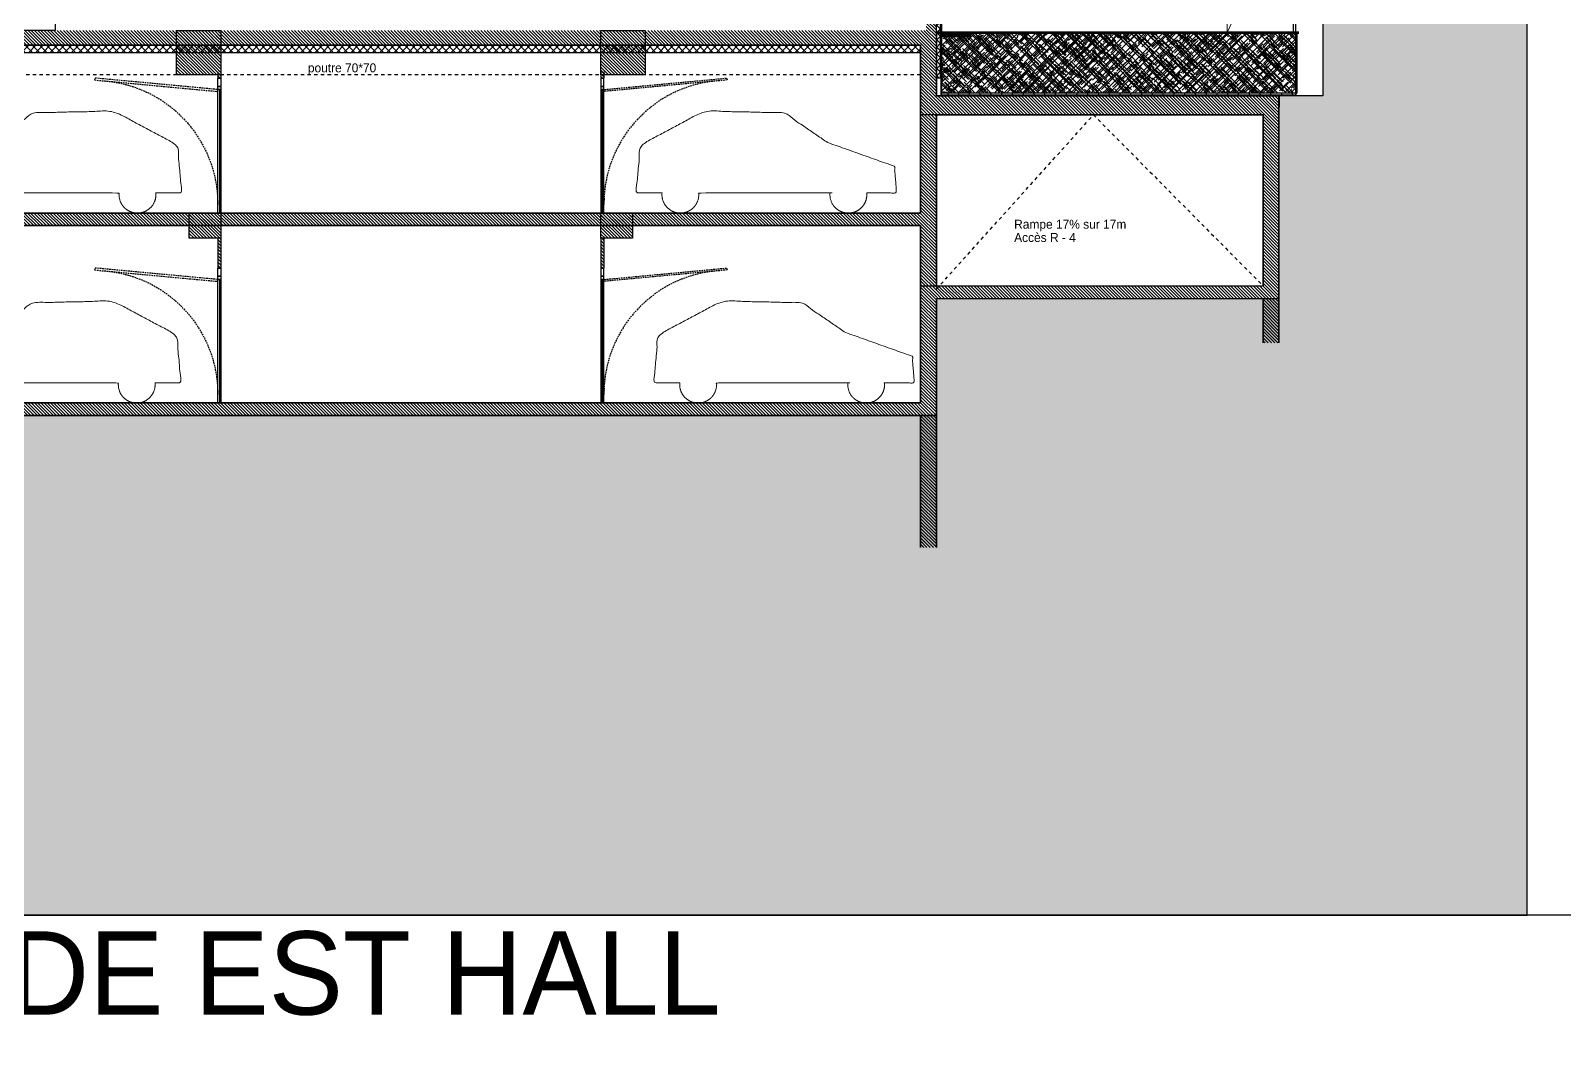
# Model space of a CAD drawing. Header units: centimetres. Extents: x -35664 to 50682, y -23001 to 23705.
# Drawn here: x -8298 to -5876, y -17679 to -16085 of the extents above; entities that cross this region are included whole.
import ezdxf

# ---------------------------------------------------------------- set-up
doc = ezdxf.new("R2010")
doc.units = ezdxf.units.CM
doc.linetypes.add('Style de ligne -14', pattern=[0.147638, 0.098425, -0.049213])
doc.linetypes.add('VW-01', pattern=[0.41656, 0.20828, -0.20828])
for name, color, linetype in [('B GÈnÈral_Hatch', 252, 'Continuous'), ('B Général', 252, 'Continuous'), ('C ANNOTATIONS-cotation', 252, 'Continuous'), ('C ANNOTATIONS-cotation_Hatch', 252, 'Continuous'), ('C ANNOTATIONS-niveaux', 252, 'Continuous'), ('C ANNOTATIONS-texte', 252, 'Continuous'), ('prlm-Coupe', 252, 'Continuous')]:
    doc.layers.add(name, color=color, linetype=linetype)
doc.styles.add('Eurostile', font='Eurosti.TTF')
pattern_1 = [(45, (0, 0), (-5.656854, 5.656854), []), (135, (0, 0), (5.656854, 5.656854), [])]
pattern_2 = [(45, (0, 0), (2.4253472, -2.6458333), [])]

# ---------------------------------------------------------------- blocks, each defined once
blk = doc.blocks.new('B 90.Groupe-350-1')
at = {"layer": 'B Général', "linetype": 'Continuous', "flags": 128}
blk.add_lwpolyline([(-1144.1, 4917.4), (-524, 4917.4), (-524, 5473.5), (-1152.1, 5473.5), (-1152.1, 5117.4), (-1144.1, 5117.4)], close=True, dxfattribs=at)
blk = doc.blocks.new('B 90.Groupe-363-1')
at = {"layer": 'B Général', "linetype": 'Continuous', "lineweight": 18}
blk.add_open_spline([(48.8, 3622.7), (42.4, 3618.2), (34.6, 3617.5), (31.8, 3617.2), (29.1, 3617.5), (29.1, 3513.7), (29.1, 3410), (29.2, 3410), (29.3, 3410), (37.1, 3410.7), (51.2, 3404.2), (60.2, 3391.5), (61.6, 3376), (55.1, 3361.8), (42.4, 3352.8), (34.6, 3352.1), (31.8, 3351.8), (29.1, 3352.1), (29.1, 3328.5), (29.1, 3305), (8.1, 3306.6), (-12.8, 3308.3), (-31.7, 3361.2), (-50.6, 3414.1), (-74, 3448.4), (-97.4, 3482.6), (-98.8, 3545.8), (-100.2, 3608.9), (-73.3, 3659.2), (-46.4, 3709.6), (-8.7, 3713), (29.1, 3716.3), (29.1, 3695.8), (29.1, 3675.4), (29.2, 3675.4), (29.3, 3675.4), (37.1, 3676.1), (51.2, 3669.6), (60.2, 3656.9), (61.6, 3641.3), (55.1, 3627.2), (48.8, 3622.7)], degree=2, knots=[0, 0, 0, 1, 1, 2, 2, 3, 3, 4, 4, 5, 6, 7, 8, 9, 10, 10, 11, 11, 12, 12, 13, 13, 14, 14, 15, 15, 16, 16, 17, 17, 18, 18, 19, 19, 20, 20, 21, 22, 23, 24, 25, 25, 25], dxfattribs=at)
blk = doc.blocks.new('B 90.Groupe-364-1')
at = {"layer": 'B Général', "linetype": 'Continuous', "lineweight": 18}
blk.add_open_spline([(48.8, 4556.9), (42.4, 4561.4), (34.6, 4562.1), (31.8, 4562.3), (29.1, 4562.1), (29.1, 4665.8), (29.1, 4769.6), (29.2, 4769.5), (29.3, 4769.5), (37.1, 4768.8), (51.2, 4775.3), (60.2, 4788.1), (61.6, 4803.6), (55.1, 4817.7), (42.4, 4826.7), (34.6, 4827.5), (31.8, 4827.7), (29.1, 4827.5), (29.1, 4851), (29.1, 4874.6), (8.1, 4872.9), (-12.8, 4871.2), (-31.7, 4818.3), (-50.6, 4765.5), (-74, 4731.2), (-97.4, 4696.9), (-98.8, 4633.8), (-100.2, 4570.7), (-73.3, 4520.3), (-46.4, 4469.9), (-8.7, 4466.6), (29.1, 4463.2), (29.1, 4483.7), (29.1, 4504.2), (29.2, 4504.2), (29.3, 4504.2), (37.1, 4503.4), (51.2, 4510), (60.2, 4522.7), (61.6, 4538.2), (55.1, 4552.4), (48.8, 4556.9)], degree=2, knots=[0, 0, 0, 1, 1, 2, 2, 3, 3, 4, 4, 5, 6, 7, 8, 9, 10, 10, 11, 11, 12, 12, 13, 13, 14, 14, 15, 15, 16, 16, 17, 17, 18, 18, 19, 19, 20, 20, 21, 22, 23, 24, 25, 25, 25], dxfattribs=at)
blk = doc.blocks.new('B 90.Porte basculante ht200_coupe')
at = {"layer": 'B Général', "linetype": 'Style de ligne -14', "ltscale": 25.4, "flags": 128}
blk.add_lwpolyline([(-106.6, 196.9), (-88.5, 2.8), (-91.5, 2.5), (-109.6, 196.7)], close=True, dxfattribs=at)
at = {"layer": 'B Général', "flags": 128}
for points in [[(-109.6, 2.5), (-109.6, -2.5), (-96.5, -2.5), (-96.5, 2.5)], [(-96.5, 2.5), (-96.5, -2.5), (103.5, -2.5), (103.5, 2.5)], [(-96.5, 2.5), (-96.5, -2.5), (-91.5, -2.5), (-91.5, 2.5)], [(-91.5, 2.5), (-91.5, -0.5), (103.5, -0.5), (103.5, 2.5)]]:
    blk.add_lwpolyline(points, close=True, dxfattribs=at)
at = {"layer": 'B Général', "linetype": 'Style de ligne -14', "ltscale": 25.4}
blk.add_arc((89.2, 197.5), 195, 183.5562, 270.5176, dxfattribs=at)
blk = doc.blocks.new('B 90.Groupe-365-1')
at = {"layer": 'B Général', "linetype": 'Continuous', "lineweight": 18}
blk.add_open_spline([(-251.2, 3623.9), (-257.6, 3619.4), (-265.4, 3618.6), (-268.2, 3618.4), (-270.9, 3618.6), (-270.9, 3514.9), (-270.9, 3411.2), (-270.8, 3411.2), (-270.7, 3411.2), (-262.9, 3411.9), (-248.8, 3405.4), (-239.8, 3392.6), (-238.4, 3377.1), (-244.9, 3363), (-257.6, 3354), (-265.4, 3353.3), (-268.2, 3353), (-270.9, 3353.3), (-270.9, 3329.7), (-270.9, 3306.1), (-291.9, 3307.8), (-312.8, 3309.5), (-331.7, 3362.4), (-350.6, 3415.3), (-374, 3449.5), (-397.4, 3483.8), (-398.8, 3546.9), (-400.2, 3610), (-373.3, 3660.4), (-346.4, 3710.8), (-308.7, 3714.1), (-270.9, 3717.5), (-270.9, 3697), (-270.9, 3676.5), (-270.8, 3676.5), (-270.7, 3676.6), (-262.9, 3677.3), (-248.8, 3670.8), (-239.8, 3658), (-238.4, 3642.5), (-244.9, 3628.4), (-251.2, 3623.9)], degree=2, knots=[0, 0, 0, 1, 1, 2, 2, 3, 3, 4, 4, 5, 6, 7, 8, 9, 10, 10, 11, 11, 12, 12, 13, 13, 14, 14, 15, 15, 16, 16, 17, 17, 18, 18, 19, 19, 20, 20, 21, 22, 23, 24, 25, 25, 25], dxfattribs=at)
blk = doc.blocks.new('B 90.Groupe-366-1')
at = {"layer": 'B Général', "linetype": 'Continuous', "lineweight": 18}
blk.add_open_spline([(-251.2, 4528.8), (-257.6, 4533.3), (-265.4, 4534), (-268.2, 4534.3), (-270.9, 4534), (-270.9, 4637.8), (-270.9, 4741.5), (-270.8, 4741.5), (-270.7, 4741.5), (-262.9, 4740.8), (-248.8, 4747.3), (-239.8, 4760), (-238.4, 4775.5), (-244.9, 4789.7), (-257.6, 4798.7), (-265.4, 4799.4), (-268.2, 4799.7), (-270.9, 4799.4), (-270.9, 4823), (-270.9, 4846.5), (-291.9, 4844.9), (-312.8, 4843.2), (-331.7, 4790.3), (-350.6, 4737.4), (-374, 4703.1), (-397.4, 4668.9), (-398.8, 4605.7), (-400.2, 4542.6), (-373.3, 4492.3), (-346.4, 4441.9), (-308.7, 4438.5), (-270.9, 4435.2), (-270.9, 4455.6), (-270.9, 4476.1), (-270.8, 4476.1), (-270.7, 4476.1), (-262.9, 4475.4), (-248.8, 4481.9), (-239.8, 4494.6), (-238.4, 4510.2), (-244.9, 4524.3), (-251.2, 4528.8)], degree=2, knots=[0, 0, 0, 1, 1, 2, 2, 3, 3, 4, 4, 5, 6, 7, 8, 9, 10, 10, 11, 11, 12, 12, 13, 13, 14, 14, 15, 15, 16, 16, 17, 17, 18, 18, 19, 19, 20, 20, 21, 22, 23, 24, 25, 25, 25], dxfattribs=at)
blk = doc.blocks.new('B 90.Groupe-379-1')
at = {"layer": 'B Général', "linetype": 'Continuous'}
for points in [[(-523.6, 4959.4), (-523.7, 4959.1), (-523.7, 4958.6), (-523.5, 4958.2), (-523, 4957.9), (-522.5, 4957.9), (-522, 4958.2), (-521.7, 4958.6), (-521.7, 4959.1), (-522, 4959.6), (-522.5, 4959.9), (-523, 4959.9), (-523.5, 4959.6), (-523.6, 4959.4)], [(-523.6, 4945), (-523.6, 4944.9), (-523.6, 4944.6), (-523.5, 4944.4), (-523.3, 4944.3), (-523, 4944.3), (-522.8, 4944.4), (-522.6, 4944.6), (-522.6, 4944.9), (-522.8, 4945.1), (-523, 4945.2), (-523.3, 4945.2), (-523.5, 4945.1), (-523.6, 4945)], [(-523.3, 4947.6), (-523.4, 4947.4), (-523.4, 4946.9), (-523.2, 4946.4), (-522.7, 4946.2), (-522.2, 4946.2), (-521.7, 4946.4), (-521.4, 4946.9), (-521.4, 4947.4), (-521.7, 4947.9), (-522.2, 4948.1), (-522.7, 4948.1), (-523.2, 4947.9), (-523.3, 4947.6)], [(-523.4, 4943), (-523.4, 4942.9), (-523.4, 4942.7), (-523.3, 4942.4), (-523.1, 4942.3), (-522.8, 4942.3), (-522.6, 4942.4), (-522.4, 4942.7), (-522.4, 4942.9), (-522.6, 4943.2), (-522.8, 4943.3), (-523.1, 4943.3), (-523.3, 4943.2), (-523.4, 4943)], [(-523.1, 4956.1), (-523.2, 4955.8), (-523.2, 4955.3), (-522.9, 4954.8), (-522.5, 4954.6), (-521.9, 4954.6), (-521.5, 4954.8), (-521.2, 4955.3), (-521.2, 4955.8), (-521.5, 4956.3), (-521.9, 4956.5), (-522.5, 4956.5), (-522.9, 4956.3), (-523.1, 4956.1)], [(-522.8, 4953.9), (-522.9, 4953.6), (-522.9, 4953.1), (-522.7, 4952.7), (-522.2, 4952.4), (-521.7, 4952.4), (-521.2, 4952.7), (-520.9, 4953.1), (-520.9, 4953.6), (-521.2, 4954.1), (-521.7, 4954.4), (-522.2, 4954.4), (-522.7, 4954.1), (-522.8, 4953.9)], [(-522.8, 4949.9), (-522.9, 4949.7), (-522.9, 4949.2), (-522.7, 4948.7), (-522.2, 4948.4), (-521.7, 4948.4), (-521.2, 4948.7), (-520.9, 4949.2), (-520.9, 4949.7), (-521.2, 4950.1), (-521.7, 4950.4), (-522.2, 4950.4), (-522.7, 4950.1), (-522.8, 4949.9)], [(-522.8, 4957.5), (-522.8, 4957.4), (-522.8, 4957.1), (-522.7, 4956.9), (-522.5, 4956.7), (-522.2, 4956.7), (-522, 4956.9), (-521.8, 4957.1), (-521.8, 4957.4), (-522, 4957.6), (-522.2, 4957.7), (-522.5, 4957.7), (-522.7, 4957.6), (-522.8, 4957.5)], [(-522.5, 4960.6), (-522.5, 4960.4), (-522.5, 4960.2), (-522.4, 4959.9), (-522.2, 4959.8), (-521.9, 4959.8), (-521.7, 4959.9), (-521.5, 4960.2), (-521.5, 4960.4), (-521.7, 4960.7), (-521.9, 4960.8), (-522.2, 4960.8), (-522.4, 4960.7), (-522.5, 4960.6)], [(-522.2, 4944.6), (-522.4, 4944.3), (-522.4, 4943.8), (-522.1, 4943.4), (-521.6, 4943.1), (-521.1, 4943.1), (-520.6, 4943.4), (-520.4, 4943.8), (-520.4, 4944.3), (-520.6, 4944.8), (-521.1, 4945.1), (-521.6, 4945.1), (-522.1, 4944.8), (-522.2, 4944.6)], [(-522, 4942.2), (-522.1, 4942), (-522.1, 4941.4), (-521.8, 4941), (-521.4, 4940.7), (-520.8, 4940.7), (-520.4, 4941), (-520.1, 4941.4), (-520.1, 4942), (-520.4, 4942.4), (-520.8, 4942.7), (-521.4, 4942.7), (-521.8, 4942.4), (-522, 4942.2)], [(-521.9, 4951.3), (-521.9, 4951.2), (-521.9, 4951), (-521.8, 4950.7), (-521.6, 4950.6), (-521.3, 4950.6), (-521.1, 4950.7), (-520.9, 4951), (-520.9, 4951.2), (-521.1, 4951.5), (-521.3, 4951.6), (-521.6, 4951.6), (-521.8, 4951.5), (-521.9, 4951.3)], [(-521.6, 4946), (-521.7, 4945.9), (-521.7, 4945.6), (-521.6, 4945.4), (-521.3, 4945.3), (-521.1, 4945.3), (-520.8, 4945.4), (-520.7, 4945.6), (-520.7, 4945.9), (-520.8, 4946.1), (-521.1, 4946.3), (-521.3, 4946.3), (-521.6, 4946.1), (-521.6, 4946)], [(-521.4, 4961.5), (-521.5, 4961.3), (-521.5, 4960.7), (-521.3, 4960.3), (-520.8, 4960), (-520.3, 4960), (-519.8, 4960.3), (-519.5, 4960.7), (-519.5, 4961.3), (-519.8, 4961.7), (-520.3, 4962), (-520.8, 4962), (-521.3, 4961.7), (-521.4, 4961.5)], [(-521.5, 4959), (-521.5, 4958.9), (-521.5, 4958.6), (-521.4, 4958.4), (-521.2, 4958.3), (-520.9, 4958.3), (-520.7, 4958.4), (-520.5, 4958.6), (-520.5, 4958.9), (-520.7, 4959.1), (-520.9, 4959.3), (-521.2, 4959.3), (-521.4, 4959.1), (-521.5, 4959)], [(-521.4, 4957.4), (-521.5, 4957.2), (-521.5, 4956.7), (-521.3, 4956.2), (-520.8, 4956), (-520.3, 4956), (-519.8, 4956.2), (-519.5, 4956.7), (-519.5, 4957.2), (-519.8, 4957.7), (-520.3, 4957.9), (-520.8, 4957.9), (-521.3, 4957.7), (-521.4, 4957.4)], [(-520.9, 4947.3), (-520.9, 4947.2), (-520.9, 4946.9), (-520.8, 4946.7), (-520.6, 4946.6), (-520.3, 4946.6), (-520.1, 4946.7), (-519.9, 4946.9), (-519.9, 4947.2), (-520.1, 4947.4), (-520.3, 4947.5), (-520.6, 4947.5), (-520.8, 4947.4), (-520.9, 4947.3)], [(-520.5, 4955.2), (-520.6, 4954.9), (-520.6, 4954.4), (-520.4, 4954), (-519.9, 4953.7), (-519.4, 4953.7), (-518.9, 4954), (-518.6, 4954.4), (-518.6, 4954.9), (-518.9, 4955.4), (-519.4, 4955.7), (-519.9, 4955.7), (-520.4, 4955.4), (-520.5, 4955.2)], [(-520.6, 4953.3), (-520.6, 4953.2), (-520.6, 4952.9), (-520.5, 4952.7), (-520.3, 4952.6), (-520, 4952.6), (-519.8, 4952.7), (-519.6, 4952.9), (-519.6, 4953.2), (-519.8, 4953.4), (-520, 4953.6), (-520.3, 4953.6), (-520.5, 4953.4), (-520.6, 4953.3)], [(-520.5, 4951.8), (-520.6, 4951.5), (-520.6, 4951), (-520.3, 4950.5), (-519.9, 4950.3), (-519.3, 4950.3), (-518.9, 4950.5), (-518.6, 4951), (-518.6, 4951.5), (-518.9, 4952), (-519.3, 4952.3), (-519.9, 4952.3), (-520.3, 4952), (-520.5, 4951.8)], [(-520.4, 4943.1), (-520.4, 4943), (-520.4, 4942.8), (-520.3, 4942.5), (-520.1, 4942.4), (-519.8, 4942.4), (-519.6, 4942.5), (-519.4, 4942.8), (-519.4, 4943), (-519.6, 4943.3), (-519.8, 4943.4), (-520.1, 4943.4), (-520.3, 4943.3), (-520.4, 4943.1)], [(-520.2, 4959.5), (-520.3, 4959.3), (-520.3, 4958.8), (-520.1, 4958.3), (-519.6, 4958), (-519.1, 4958), (-518.6, 4958.3), (-518.3, 4958.8), (-518.3, 4959.3), (-518.6, 4959.8), (-519.1, 4960), (-519.6, 4960), (-520.1, 4959.8), (-520.2, 4959.5)], [(-520.2, 4949.7), (-520.2, 4949.6), (-520.2, 4949.3), (-520.1, 4949.1), (-519.9, 4948.9), (-519.6, 4948.9), (-519.4, 4949.1), (-519.2, 4949.3), (-519.2, 4949.6), (-519.4, 4949.8), (-519.6, 4949.9), (-519.9, 4949.9), (-520.1, 4949.8), (-520.2, 4949.7)], [(-520.2, 4948.2), (-520.2, 4948.1), (-520.2, 4947.8), (-520.1, 4947.6), (-519.9, 4947.4), (-519.6, 4947.4), (-519.4, 4947.6), (-519.2, 4947.8), (-519.2, 4948.1), (-519.4, 4948.3), (-519.6, 4948.4), (-519.9, 4948.4), (-520.1, 4948.3), (-520.2, 4948.2)], [(-520.2, 4946.1), (-520.2, 4946), (-520.2, 4945.7), (-520.1, 4945.5), (-519.9, 4945.4), (-519.6, 4945.4), (-519.4, 4945.5), (-519.2, 4945.7), (-519.2, 4946), (-519.4, 4946.2), (-519.6, 4946.4), (-519.9, 4946.4), (-520.1, 4946.2), (-520.2, 4946.1)], [(-519.9, 4944.7), (-519.9, 4944.6), (-519.9, 4944.3), (-519.8, 4944.1), (-519.6, 4944), (-519.3, 4944), (-519.1, 4944.1), (-518.9, 4944.3), (-518.9, 4944.6), (-519.1, 4944.8), (-519.3, 4945), (-519.6, 4945), (-519.8, 4944.8), (-519.9, 4944.7)], [(-519.6, 4941.8), (-519.7, 4941.7), (-519.7, 4941.5), (-519.5, 4941.2), (-519.3, 4941.1), (-519, 4941.1), (-518.8, 4941.2), (-518.7, 4941.5), (-518.7, 4941.7), (-518.8, 4942), (-519, 4942.1), (-519.3, 4942.1), (-519.5, 4942), (-519.6, 4941.8)], [(-519.3, 4960.8), (-519.3, 4960.7), (-519.3, 4960.4), (-519.2, 4960.2), (-519, 4960.1), (-518.7, 4960.1), (-518.5, 4960.2), (-518.3, 4960.4), (-518.3, 4960.7), (-518.5, 4960.9), (-518.7, 4961), (-519, 4961), (-519.2, 4960.9), (-519.3, 4960.8)], [(-519.3, 4956.7), (-519.3, 4956.6), (-519.3, 4956.3), (-519.2, 4956.1), (-519, 4956), (-518.7, 4956), (-518.5, 4956.1), (-518.3, 4956.3), (-518.3, 4956.6), (-518.5, 4956.8), (-518.7, 4956.9), (-519, 4956.9), (-519.2, 4956.8), (-519.3, 4956.7)], [(-523.6, 4938), (-523.7, 4937.8), (-523.7, 4937.3), (-523.5, 4936.8), (-523, 4936.5), (-522.5, 4936.5), (-522, 4936.8), (-521.7, 4937.3), (-521.7, 4937.8), (-522, 4938.3), (-522.5, 4938.5), (-523, 4938.5), (-523.5, 4938.3), (-523.6, 4938)], [(-523.6, 4923.7), (-523.6, 4923.5), (-523.6, 4923.3), (-523.5, 4923), (-523.3, 4922.9), (-523, 4922.9), (-522.8, 4923), (-522.6, 4923.3), (-522.6, 4923.5), (-522.8, 4923.8), (-523, 4923.9), (-523.3, 4923.9), (-523.5, 4923.8), (-523.6, 4923.7)], [(-523.3, 4926.3), (-523.4, 4926.1), (-523.4, 4925.5), (-523.2, 4925.1), (-522.7, 4924.8), (-522.2, 4924.8), (-521.7, 4925.1), (-521.4, 4925.5), (-521.4, 4926.1), (-521.7, 4926.5), (-522.2, 4926.8), (-522.7, 4926.8), (-523.2, 4926.5), (-523.3, 4926.3)], [(-523.4, 4921.7), (-523.4, 4921.6), (-523.4, 4921.3), (-523.3, 4921.1), (-523.1, 4921), (-522.8, 4921), (-522.6, 4921.1), (-522.4, 4921.3), (-522.4, 4921.6), (-522.6, 4921.8), (-522.8, 4921.9), (-523.1, 4921.9), (-523.3, 4921.8), (-523.4, 4921.7)], [(-523.1, 4934.7), (-523.2, 4934.5), (-523.2, 4933.9), (-522.9, 4933.5), (-522.5, 4933.2), (-521.9, 4933.2), (-521.5, 4933.5), (-521.2, 4933.9), (-521.2, 4934.5), (-521.5, 4934.9), (-521.9, 4935.2), (-522.5, 4935.2), (-522.9, 4934.9), (-523.1, 4934.7)], [(-522.8, 4940.2), (-522.9, 4940), (-522.9, 4939.5), (-522.7, 4939), (-522.2, 4938.7), (-521.7, 4938.7), (-521.2, 4939), (-520.9, 4939.5), (-520.9, 4940), (-521.2, 4940.4), (-521.7, 4940.7), (-522.2, 4940.7), (-522.7, 4940.4), (-522.8, 4940.2)], [(-522.8, 4932.5), (-522.9, 4932.3), (-522.9, 4931.8), (-522.7, 4931.3), (-522.2, 4931), (-521.7, 4931), (-521.2, 4931.3), (-520.9, 4931.8), (-520.9, 4932.3), (-521.2, 4932.8), (-521.7, 4933), (-522.2, 4933), (-522.7, 4932.8), (-522.8, 4932.5)], [(-522.8, 4928.6), (-522.9, 4928.3), (-522.9, 4927.8), (-522.7, 4927.4), (-522.2, 4927.1), (-521.7, 4927.1), (-521.2, 4927.4), (-520.9, 4927.8), (-520.9, 4928.3), (-521.2, 4928.8), (-521.7, 4929.1), (-522.2, 4929.1), (-522.7, 4928.8), (-522.8, 4928.6)], [(-522.8, 4918.9), (-522.9, 4918.6), (-522.9, 4918.1), (-522.7, 4917.7), (-522.2, 4917.4), (-521.7, 4917.4), (-521.2, 4917.7), (-520.9, 4918.1), (-520.9, 4918.6), (-521.2, 4919.1), (-521.7, 4919.4), (-522.2, 4919.4), (-522.7, 4919.1), (-522.8, 4918.9)], [(-522.8, 4936.1), (-522.8, 4936), (-522.8, 4935.8), (-522.7, 4935.5), (-522.5, 4935.4), (-522.2, 4935.4), (-522, 4935.5), (-521.8, 4935.8), (-521.8, 4936), (-522, 4936.3), (-522.2, 4936.4), (-522.5, 4936.4), (-522.7, 4936.3), (-522.8, 4936.1)], [(-522.2, 4923.2), (-522.4, 4923), (-522.4, 4922.5), (-522.1, 4922), (-521.6, 4921.7), (-521.1, 4921.7), (-520.6, 4922), (-520.4, 4922.5), (-520.4, 4923), (-520.6, 4923.5), (-521.1, 4923.7), (-521.6, 4923.7), (-522.1, 4923.5), (-522.2, 4923.2)], [(-522, 4920.9), (-522.1, 4920.6), (-522.1, 4920.1), (-521.8, 4919.6), (-521.4, 4919.4), (-520.8, 4919.4), (-520.4, 4919.6), (-520.1, 4920.1), (-520.1, 4920.6), (-520.4, 4921.1), (-520.8, 4921.3), (-521.4, 4921.3), (-521.8, 4921.1), (-522, 4920.9)], [(-521.9, 4930), (-521.9, 4929.9), (-521.9, 4929.6), (-521.8, 4929.4), (-521.6, 4929.3), (-521.3, 4929.3), (-521.1, 4929.4), (-520.9, 4929.6), (-520.9, 4929.9), (-521.1, 4930.1), (-521.3, 4930.3), (-521.6, 4930.3), (-521.8, 4930.1), (-521.9, 4930)], [(-521.6, 4924.7), (-521.7, 4924.5), (-521.7, 4924.3), (-521.6, 4924.1), (-521.3, 4923.9), (-521.1, 4923.9), (-520.8, 4924.1), (-520.7, 4924.3), (-520.7, 4924.5), (-520.8, 4924.8), (-521.1, 4924.9), (-521.3, 4924.9), (-521.6, 4924.8), (-521.6, 4924.7)], [(-521.5, 4937.7), (-521.5, 4937.5), (-521.5, 4937.3), (-521.4, 4937.1), (-521.2, 4936.9), (-520.9, 4936.9), (-520.7, 4937.1), (-520.5, 4937.3), (-520.5, 4937.5), (-520.7, 4937.8), (-520.9, 4937.9), (-521.2, 4937.9), (-521.4, 4937.8), (-521.5, 4937.7)], [(-521.4, 4936.1), (-521.5, 4935.9), (-521.5, 4935.3), (-521.3, 4934.9), (-520.8, 4934.6), (-520.3, 4934.6), (-519.8, 4934.9), (-519.5, 4935.3), (-519.5, 4935.9), (-519.8, 4936.3), (-520.3, 4936.6), (-520.8, 4936.6), (-521.3, 4936.3), (-521.4, 4936.1)], [(-520.9, 4925.9), (-520.9, 4925.8), (-520.9, 4925.6), (-520.8, 4925.3), (-520.6, 4925.2), (-520.3, 4925.2), (-520.1, 4925.3), (-519.9, 4925.6), (-519.9, 4925.8), (-520.1, 4926.1), (-520.3, 4926.2), (-520.6, 4926.2), (-520.8, 4926.1), (-520.9, 4925.9)], [(-520.5, 4933.8), (-520.6, 4933.6), (-520.6, 4933.1), (-520.4, 4932.6), (-519.9, 4932.3), (-519.4, 4932.3), (-518.9, 4932.6), (-518.6, 4933.1), (-518.6, 4933.6), (-518.9, 4934.1), (-519.4, 4934.3), (-519.9, 4934.3), (-520.4, 4934.1), (-520.5, 4933.8)], [(-520.6, 4932), (-520.6, 4931.9), (-520.6, 4931.6), (-520.5, 4931.4), (-520.3, 4931.2), (-520, 4931.2), (-519.8, 4931.4), (-519.6, 4931.6), (-519.6, 4931.9), (-519.8, 4932.1), (-520, 4932.2), (-520.3, 4932.2), (-520.5, 4932.1), (-520.6, 4932)], [(-520.5, 4930.4), (-520.6, 4930.2), (-520.6, 4929.7), (-520.3, 4929.2), (-519.9, 4928.9), (-519.3, 4928.9), (-518.9, 4929.2), (-518.6, 4929.7), (-518.6, 4930.2), (-518.9, 4930.7), (-519.3, 4930.9), (-519.9, 4930.9), (-520.3, 4930.7), (-520.5, 4930.4)], [(-520.4, 4921.8), (-520.4, 4921.7), (-520.4, 4921.4), (-520.3, 4921.2), (-520.1, 4921.1), (-519.8, 4921.1), (-519.6, 4921.2), (-519.4, 4921.4), (-519.4, 4921.7), (-519.6, 4921.9), (-519.8, 4922), (-520.1, 4922), (-520.3, 4921.9), (-520.4, 4921.8)], [(-520.2, 4940.6), (-520.3, 4940.5), (-520.3, 4940.3), (-520.2, 4940), (-519.9, 4939.9), (-519.7, 4939.9), (-519.4, 4940), (-519.3, 4940.3), (-519.3, 4940.5), (-519.4, 4940.8), (-519.7, 4940.9), (-519.9, 4940.9), (-520.2, 4940.8), (-520.2, 4940.6)], [(-520.2, 4938.2), (-520.3, 4937.9), (-520.3, 4937.4), (-520.1, 4937), (-519.6, 4936.7), (-519.1, 4936.7), (-518.6, 4937), (-518.3, 4937.4), (-518.3, 4937.9), (-518.6, 4938.4), (-519.1, 4938.7), (-519.6, 4938.7), (-520.1, 4938.4), (-520.2, 4938.2)], [(-520.2, 4919.3), (-520.3, 4919.2), (-520.3, 4918.9), (-520.2, 4918.7), (-519.9, 4918.6), (-519.7, 4918.6), (-519.4, 4918.7), (-519.3, 4918.9), (-519.3, 4919.2), (-519.4, 4919.4), (-519.7, 4919.5), (-519.9, 4919.5), (-520.2, 4919.4), (-520.2, 4919.3)], [(-520.2, 4928.3), (-520.2, 4928.2), (-520.2, 4927.9), (-520.1, 4927.7), (-519.9, 4927.6), (-519.6, 4927.6), (-519.4, 4927.7), (-519.2, 4927.9), (-519.2, 4928.2), (-519.4, 4928.4), (-519.6, 4928.6), (-519.9, 4928.6), (-520.1, 4928.4), (-520.2, 4928.3)], [(-520.2, 4926.8), (-520.2, 4926.7), (-520.2, 4926.5), (-520.1, 4926.2), (-519.9, 4926.1), (-519.6, 4926.1), (-519.4, 4926.2), (-519.2, 4926.5), (-519.2, 4926.7), (-519.4, 4927), (-519.6, 4927.1), (-519.9, 4927.1), (-520.1, 4927), (-520.2, 4926.8)], [(-520.2, 4924.8), (-520.2, 4924.6), (-520.2, 4924.4), (-520.1, 4924.2), (-519.9, 4924), (-519.6, 4924), (-519.4, 4924.2), (-519.2, 4924.4), (-519.2, 4924.6), (-519.4, 4924.9), (-519.6, 4925), (-519.9, 4925), (-520.1, 4924.9), (-520.2, 4924.8)], [(-519.9, 4923.4), (-519.9, 4923.3), (-519.9, 4923), (-519.8, 4922.8), (-519.6, 4922.6), (-519.3, 4922.6), (-519.1, 4922.8), (-518.9, 4923), (-518.9, 4923.3), (-519.1, 4923.5), (-519.3, 4923.6), (-519.6, 4923.6), (-519.8, 4923.5), (-519.9, 4923.4)], [(-519.6, 4920.5), (-519.7, 4920.4), (-519.7, 4920.1), (-519.5, 4919.9), (-519.3, 4919.8), (-519, 4919.8), (-518.8, 4919.9), (-518.7, 4920.1), (-518.7, 4920.4), (-518.8, 4920.6), (-519, 4920.8), (-519.3, 4920.8), (-519.5, 4920.6), (-519.6, 4920.5)], [(-519.3, 4939.4), (-519.3, 4939.3), (-519.3, 4939.1), (-519.2, 4938.8), (-519, 4938.7), (-518.7, 4938.7), (-518.5, 4938.8), (-518.3, 4939.1), (-518.3, 4939.3), (-518.5, 4939.6), (-518.7, 4939.7), (-519, 4939.7), (-519.2, 4939.6), (-519.3, 4939.4)], [(-519.3, 4935.4), (-519.3, 4935.2), (-519.3, 4935), (-519.2, 4934.7), (-519, 4934.6), (-518.7, 4934.6), (-518.5, 4934.7), (-518.3, 4935), (-518.3, 4935.2), (-518.5, 4935.5), (-518.7, 4935.6), (-519, 4935.6), (-519.2, 4935.5), (-519.3, 4935.4)]]:
    blk.add_open_spline(points, degree=2, dxfattribs=at)
blk = doc.blocks.new('B 90.Groupe-380-1')
at = {"layer": 'B GÈnÈral_Hatch', "linetype": 'Continuous'}
h = blk.add_hatch(dxfattribs=at)
h.set_pattern_fill('H_VEGETAL 3', color=256, style=0, pattern_type=2)
h.set_pattern_definition([(45, (0, 0), (23.21278, -1.975556), [44.00325, -6.28618]), (45, (-3.58, -6.791), (-3.5471, -28.55568), [18.85854, -31.4309]), (45, (3.143, -3.143), (2.53663, -22.53913), [40.34917, -45.50013]), (45, (1.605, -7.779), (26.400366, 1.25741), [38.97431, -11.31512]), (45, (6.286, -6.286), (12.57236, -12.57236), [11.783446, -2.94586]), (45, (7.858, -7.858), (12.57236, -12.57236), [9.86434, -16.09446]), (45, (9.43, -9.43), (12.57236, -12.57236), []), (45, (0.185, -21.731), (12.57236, -12.57236), [66.77512, -54.6342]), (135, (6.42, -3.21), (24.694444, 4.198056), [44.00346, -6.2862]), (135, (11.853, -12.1), (-29.63333, 0.98778), [18.85862, -31.43104]), (135, (0.74, -4.692), (-6.6675, -21.73111), [40.34934, -45.50032]), (135, (5.927, -14.076), (24.94139, 3.70417), [38.97449, -11.31517]), (135, (8.396, -20.003), (16.79222, 11.85333), [11.78373, -2.94593]), (135, (3.704, -18.274), (-15.804444, -12.84111), [9.86434, -16.09446]), (135, (1.729, -19.509), (18.026944, 10.61861), []), (135, (4.445, -26.176), (14.32278, 14.56972), [66.7753, -54.63435])])
h.paths.add_polyline_path([(-429.1, 5479), (-524, 5479), (-524, 4962.6), (-517.2, 4962.6), (-517.2, 4917.4), (-429.1, 4917.4)])
h = blk.add_hatch(dxfattribs=at)
h.set_pattern_fill('BARDAGE BOIS-2', color=256, angle=90, style=0, pattern_type=2)
h.set_pattern_definition([(180, (-79501.02, -155990.602), (1e-15, 17), [])])
h.paths.add_polyline_path([(-429.1, 4917.4), (-429.1, 5477), (-425.1, 5477), (-425.1, 4917.4)])
at = {"layer": 'B GÈnÈral_Hatch', "linetype": 'Continuous', "lineweight": 18}
h = blk.add_hatch(dxfattribs=at)
h.set_pattern_fill('50_BETON', color=256, style=0, pattern_type=2)
h.set_pattern_definition(pattern_2)
h.paths.add_polyline_path([(-424, 5450.4), (-424, 4909.4), (-394, 4909.4), (-394, 5425.4)])
at = {"layer": 'B GÈnÈral_Hatch', "linetype": 'Continuous'}
h = blk.add_hatch(dxfattribs=at)
h.set_pattern_fill('02_ISOLANT', color=256, style=0, pattern_type=2)
h.set_pattern_definition(pattern_1)
h.paths.add_polyline_path([(-539, 4909.4), (-539, 4915.4), (-451.9, 4915.4), (-451.9, 4909.4)])
at = {"layer": 'B GÈnÈral_Hatch', "linetype": 'Continuous', "lineweight": 18}
h = blk.add_hatch(dxfattribs=at)
h.set_pattern_fill('50_BETON', color=256, style=0, pattern_type=2)
h.set_pattern_definition(pattern_2)
h.paths.add_polyline_path([(289, 4909.4), (-504.1, 4909.4), (-504.1, 4884.4), (289, 4884.4)])
at = {"layer": 'B GÈnÈral_Hatch', "linetype": 'Continuous'}
h = blk.add_hatch(dxfattribs=at)
h.set_pattern_fill('02_ISOLANT', color=256, style=0, pattern_type=2)
h.set_pattern_definition(pattern_1)
h.paths.add_polyline_path([(-504.1, 3276.4), (-504.1, 4884.4), (-492.1, 4884.4), (-492.1, 3276.4)])
at = {"layer": 'B GÈnÈral_Hatch', "linetype": 'Continuous', "lineweight": 18}
h = blk.add_hatch(dxfattribs=at)
h.set_pattern_fill('50_BETON', color=256, style=0, pattern_type=2)
h.set_pattern_definition(pattern_2)
h.paths.add_polyline_path([(-527.1, 4379.4), (-527.1, 4449.4), (-457.1, 4449.4), (-457.1, 4379.4)])
h = blk.add_hatch(dxfattribs=at)
h.set_pattern_fill('50_BETON', color=256, style=0, pattern_type=2)
h.set_pattern_definition(pattern_2)
h.paths.add_polyline_path([(-239.1, 4379.4), (-239.1, 4429.4), (-199.1, 4429.4), (-199.1, 4379.4)])
h = blk.add_hatch(dxfattribs=at)
h.set_pattern_fill('50_BETON', color=256, style=0, pattern_type=2)
h.set_pattern_definition(pattern_2)
h.paths.add_polyline_path([(-462.1, 4384.4), (-462.1, 4379.4), (-452.1, 4379.4), (-452.1, 4384.4)])
h = blk.add_hatch(dxfattribs=at)
h.set_pattern_fill('50_BETON', color=256, style=0, pattern_type=2)
h.set_pattern_definition(pattern_2)
h.paths.add_polyline_path([(-239.1, 4384.4), (-239.1, 4379.4), (-239.1, 4379.4), (-239.1, 4384.4)])
h = blk.add_hatch(dxfattribs=at)
h.set_pattern_fill('50_BETON', color=256, style=0, pattern_type=2)
h.set_pattern_definition(pattern_2)
h.paths.add_polyline_path([(-199.1, 4384.4), (-199.1, 4379.4), (-152.1, 4379.4), (-152.1, 4384.4)])
h = blk.add_hatch(dxfattribs=at)
h.set_pattern_fill('50_BETON', color=256, style=0, pattern_type=2)
h.set_pattern_definition(pattern_2)
h.paths.add_polyline_path([(60.9, 4384.4), (60.9, 4379.4), (60.9, 4379.4), (60.9, 4384.4)])
h = blk.add_hatch(dxfattribs=at)
h.set_pattern_fill('50_BETON', color=256, style=0, pattern_type=2)
h.set_pattern_definition(pattern_2)
h.paths.add_polyline_path([(-527.1, 3709.4), (-527.1, 3779.4), (-457.1, 3779.4), (-457.1, 3709.4)])
h = blk.add_hatch(dxfattribs=at)
h.set_pattern_fill('50_BETON', color=256, style=0, pattern_type=2)
h.set_pattern_definition(pattern_2)
h.paths.add_polyline_path([(-462.1, 3779.4), (-462.1, 3774.4), (-452.1, 3774.4), (-452.1, 3779.4)])
h = blk.add_hatch(dxfattribs=at)
h.set_pattern_fill('50_BETON', color=256, style=0, pattern_type=2)
h.set_pattern_definition(pattern_2)
h.paths.add_polyline_path([(-239.1, 3729.4), (-239.1, 3779.4), (-199.1, 3779.4), (-199.1, 3729.4)])
h = blk.add_hatch(dxfattribs=at)
h.set_pattern_fill('50_BETON', color=256, style=0, pattern_type=2)
h.set_pattern_definition(pattern_2)
h.paths.add_polyline_path([(-239.1, 3779.4), (-239.1, 3774.4), (-239.1, 3774.4), (-239.1, 3779.4)])
h = blk.add_hatch(dxfattribs=at)
h.set_pattern_fill('50_BETON', color=256, style=0, pattern_type=2)
h.set_pattern_definition(pattern_2)
h.paths.add_polyline_path([(-199.1, 3779.4), (-199.1, 3774.4), (-152.1, 3774.4), (-152.1, 3779.4)])
h = blk.add_hatch(dxfattribs=at)
h.set_pattern_fill('50_BETON', color=256, style=0, pattern_type=2)
h.set_pattern_definition(pattern_2)
h.paths.add_polyline_path([(60.9, 3779.4), (60.9, 3774.4), (60.9, 3774.4), (60.9, 3779.4)])
at = {"layer": 'C ANNOTATIONS-cotation_Hatch', "linetype": 'Continuous', "lineweight": 18}
h = blk.add_hatch(dxfattribs=at)
h.set_pattern_fill('50_BETON', color=256, style=0, pattern_type=2)
h.set_pattern_definition(pattern_2)
h.paths.add_polyline_path([(-424, 5450.4), (-394, 5425.4), (-34, 5425.4), (-34, 5450.4)])
h = blk.add_hatch(dxfattribs=at)
h.set_pattern_fill('50_BETON', color=256, style=0, pattern_type=2)
h.set_pattern_definition(pattern_2)
h.paths.add_polyline_path([(-104, 5425.4), (-124, 5425.4), (-123.8, 4909.4), (-103.8, 4909.4)])
h = blk.add_hatch(dxfattribs=at)
h.set_pattern_fill('50_BETON', color=256, style=0, pattern_type=2)
h.set_pattern_definition(pattern_2)
h.paths.add_polyline_path([(-852.5, 4893.4), (-527.1, 4893.4), (-504.1, 4909.4), (-852.5, 4909.4)])
h = blk.add_hatch(dxfattribs=at)
h.set_pattern_fill('50_BETON', color=256, style=0, pattern_type=2)
h.set_pattern_definition(pattern_2)
h.paths.add_polyline_path([(-504.1, 4909.4), (-527.1, 4893.4), (-527.1, 3251.4), (-504.1, 3276.4)])
h = blk.add_hatch(dxfattribs=at)
h.set_pattern_fill('50_BETON', color=256, style=0, pattern_type=2)
h.set_pattern_definition(pattern_2)
h.paths.add_polyline_path([(-219.1, 3265.6), (-219.1, 4884.4), (-239.1, 4884.4), (-239.1, 3265.6)])
h = blk.add_hatch(dxfattribs=at)
h.set_pattern_fill('50_BETON', color=256, style=0, pattern_type=2)
h.set_pattern_definition(pattern_2)
h.paths.add_polyline_path([(80.9, 3265.6), (80.9, 4884.4), (60.9, 4884.4), (60.9, 3265.6)])
at = {"layer": 'B Général', "linetype": 'Continuous', "lineweight": 70}
blk.add_line((-524, 4909.4), (-524, 5481.8), dxfattribs=at)
at = {"layer": 'B Général', "linetype": 'Continuous', "lineweight": 35}
for p, q in [((-424, 4909.4), (-424, 5450.4)), ((-394, 4909.4), (-394, 5425.4)), ((-504.1, 4909.4), (-424, 4909.4)), ((-394, 4909.4), (-123.8, 4909.4)), ((-103.8, 4909.4), (289, 4909.4)), ((-504.1, 4884.4), (-239.1, 4884.4)), ((-219.1, 4884.4), (60.9, 4884.4)), ((80.9, 4884.4), (289, 4884.4))]:
    blk.add_line(p, q, dxfattribs=at)
at = {"layer": 'B Général', "linetype": 'Continuous'}
for p, q in [((-424, 4909.4), (-424, 5450.4)), ((-394, 4909.4), (-394, 5425.4)), ((-504.1, 4909.4), (-424, 4909.4)), ((-394, 4909.4), (-123.8, 4909.4)), ((-103.8, 4909.4), (289, 4909.4)), ((-504.1, 4884.4), (-239.1, 4884.4)), ((-219.1, 4884.4), (60.9, 4884.4)), ((80.9, 4884.4), (289, 4884.4)), ((-462.1, 4384.4), (-452.1, 4384.4)), ((-452.1, 4379.4), (-452.1, 4384.4)), ((-239.1, 4379.4), (-239.1, 4384.4)), ((-199.1, 4384.4), (-152.1, 4384.4)), ((-152.1, 4379.4), (-152.1, 4384.4)), ((60.9, 4379.4), (60.9, 4384.4)), ((-462.1, 4379.4), (-452.1, 4379.4)), ((-199.1, 4379.4), (-152.1, 4379.4)), ((-462.1, 3779.4), (-452.1, 3779.4)), ((-452.1, 3774.4), (-452.1, 3779.4)), ((-239.1, 3774.4), (-239.1, 3779.4)), ((-199.1, 3779.4), (-152.1, 3779.4)), ((-152.1, 3774.4), (-152.1, 3779.4)), ((60.9, 3774.4), (60.9, 3779.4)), ((-462.1, 3774.4), (-452.1, 3774.4)), ((-199.1, 3774.4), (-152.1, 3774.4))]:
    blk.add_line(p, q, dxfattribs=at)
at = {"layer": 'B Général', "linetype": 'VW-01', "ltscale": 25.4}
blk.add_line((-457.1, 4884.4), (-457.1, 3276.4), dxfattribs=at)
at = {"layer": 'B Général', "linetype": 'Continuous', "lineweight": 18}
for p, q in [((-462.1, 4384.4), (-452.1, 4384.4)), ((-199.1, 4384.4), (-152.1, 4384.4)), ((-462.1, 4379.4), (-452.1, 4379.4)), ((-199.1, 4379.4), (-152.1, 4379.4)), ((-462.1, 3779.4), (-452.1, 3779.4)), ((-199.1, 3779.4), (-152.1, 3779.4)), ((-462.1, 3774.4), (-452.1, 3774.4)), ((-199.1, 3774.4), (-152.1, 3774.4))]:
    blk.add_line(p, q, dxfattribs=at)
at = {"layer": 'B Général', "linetype": 'Continuous', "flags": 128}
for points in [[(-798, 5477), (-798, 5520), (-424, 5520), (-424, 5477)], [(-429.1, 5479), (-524, 5479), (-524, 4962.6), (-517.2, 4962.6), (-517.2, 4917.4), (-429.1, 4917.4)], [(-429.1, 4917.4), (-429.1, 5477), (-425.1, 5477), (-425.1, 4917.4)], [(-1144.1, 4917.4), (-1144.1, 5117.4), (-1752.1, 5117.4), (-1752.1, 4917.4), (-2139.6, 4917.4), (-2139.6, 3517.4), (-527.1, 3517.4), (-527.1, 3251.4), (80.9, 3251.4), (80.9, 4909.4), (-103.8, 4909.4), (-103.9, 5450.4), (-424.1, 5450.4), (-424, 4938.5), (-424, 4938.5), (-424, 4917.4), (-424, 4909.4), (-524, 4909.4), (-524, 4917.4)], [(-539, 4909.4), (-539, 4915.4), (-451.9, 4915.4), (-451.9, 4909.4)], [(-504.1, 3276.4), (-504.1, 4884.4), (-492.1, 4884.4), (-492.1, 3276.4)], [(-527.1, 4379.4), (-527.1, 4449.4), (-457.1, 4449.4), (-457.1, 4379.4)], [(-239.1, 4379.4), (-239.1, 4429.4), (-199.1, 4429.4), (-199.1, 4379.4)], [(-527.1, 3709.4), (-527.1, 3779.4), (-457.1, 3779.4), (-457.1, 3709.4)], [(-239.1, 3729.4), (-239.1, 3779.4), (-199.1, 3779.4), (-199.1, 3729.4)]]:
    blk.add_lwpolyline(points, close=True, dxfattribs=at)
at = {"layer": 'B Général', "lineweight": 18, "flags": 128}
blk.add_lwpolyline([(-539, 4916.4), (-425.1, 4916.4), (-425.1, 5451.4), (-406.6, 5451.4)], dxfattribs=at)
at = {"layer": 'C ANNOTATIONS-cotation', "linetype": 'Continuous', "lineweight": 35}
for p, q in [((-424, 5450.4), (-34, 5450.4)), ((-394, 5425.4), (-124, 5425.4)), ((-123.8, 4909.4), (-124, 5425.4)), ((-104, 5425.4), (-34, 5425.4)), ((-103.8, 4909.4), (-104, 5425.4)), ((-504.1, 4909.4), (-527.1, 4909.4)), ((-504.1, 4909.4), (-504.1, 4909.4)), ((-504.1, 3276.4), (-504.1, 4884.4)), ((-239.1, 4884.4), (-239.1, 3265.6)), ((-219.1, 4884.4), (-219.1, 3265.6)), ((60.9, 4884.4), (60.9, 3265.6)), ((80.9, 4884.4), (80.9, 3265.6))]:
    blk.add_line(p, q, dxfattribs=at)
at = {"layer": 'C ANNOTATIONS-cotation', "linetype": 'Continuous'}
for p, q in [((-424, 5450.4), (-34, 5450.4)), ((-394, 5425.4), (-124, 5425.4)), ((-123.8, 4909.4), (-124, 5425.4)), ((-123.8, 4907), (-124, 5407.8)), ((-104, 5425.4), (-34, 5425.4)), ((-103.8, 4909.4), (-104, 5425.4)), ((-527.1, 4917.4), (-504.1, 4917.4)), ((-504.1, 3276.4), (-504.1, 4884.4)), ((-239.1, 4884.4), (-239.1, 3265.6)), ((-219.1, 4884.4), (-219.1, 3265.6)), ((60.9, 4884.4), (60.9, 3265.6)), ((80.9, 4884.4), (80.9, 3265.6))]:
    blk.add_line(p, q, dxfattribs=at)
at = {"layer": 'C ANNOTATIONS-cotation', "linetype": 'VW-01', "ltscale": 25.4, "flags": 128}
blk.add_lwpolyline([(-118.8, 4909.4), (-394, 5157.5), (-124, 5425.4)], dxfattribs=at)
at = {"layer": 'C ANNOTATIONS-cotation_Hatch'}
blk.add_lwpolyline([(-124, 4884.4), (-124, 5425.4), (-394, 5425.4), (-394, 4884.4), (-492.1, 4884.4), (-492.1, 3276.4), (60.9, 3276.4), (60.9, 4884.4)], close=True, dxfattribs=at)
at = {"layer": 'C ANNOTATIONS-niveaux', "linetype": 'Continuous', "lineweight": 18, "flags": 128}
blk.add_lwpolyline([(-561, 5385.9), (-524, 5368.5), (-577, 5368.5), (-577, 5276.5)], dxfattribs=at)
at = {"layer": 'B Général'}
for name, p in [('B 90.Groupe-379-1', (0, 0)), ('B 90.Groupe-364-1', (0, 0)), ('B 90.Groupe-366-1', (0, 0)), ('B 90.Porte basculante ht200_coupe', (-342.6, 4381.9)), ('B 90.Porte basculante ht200_coupe', (-42.6, 4381.9)), ('B 90.Groupe-365-1', (0, 0)), ('B 90.Groupe-363-1', (0, 0))]:
    blk.add_blockref(name, p, dxfattribs=at)
at = {"layer": 'B Général', "xscale": -1, "rotation": 180}
for p in [(-342.6, 3776.9), (-42.6, 3776.9)]:
    blk.add_blockref('B 90.Porte basculante ht200_coupe', p, dxfattribs=at)
at = {"layer": 'C ANNOTATIONS-texte', "char_height": 14.097, "attachment_point": 1, "rotation": 90, "line_spacing_factor": 0.895453, "style": 'Eurostile'}
for s, insert, width in [('Rampe 17% sur 17m', (-228.4, 5032.3), 349.069), ('Accès R - 4', (-207.5, 5032.3), 228.45)]:
    blk.add_mtext(s, dxfattribs=dict(at, insert=insert, width=width))
at = {"layer": 'C ANNOTATIONS-texte', "insert": (-475.4, 3916.8), "char_height": 14.097, "attachment_point": 1, "rotation": 90, "line_spacing_factor": 0.895453, "style": 'Eurostile'}
blk.add_mtext('poutre 70*70', dxfattribs=at)
blk = doc.blocks.new('A$C373B78D5')
at = {"layer": 'B GÈnÈral_Hatch', "linetype": 'Continuous'}
h = blk.add_hatch(dxfattribs=at)
h.set_pattern_fill('H_VEGETAL 3', color=256, angle=-90, style=0, pattern_type=2)
h.set_pattern_definition([(315, (-34889.016, 860.885), (-1.975556, -23.21278), [44.00325, -6.28618]), (315, (-34895.807, 864.466), (-28.55568, 3.5471), [18.85854, -31.4309]), (315, (-34892.16, 857.742), (-22.53913, -2.53663), [40.34917, -45.50013]), (315, (-34896.795, 859.28), (1.25741, -26.400366), [38.97431, -11.31512]), (315, (-34895.302, 854.599), (-12.57236, -12.57236), [11.783446, -2.94586]), (315, (-34896.874, 853.027), (-12.57236, -12.57236), [9.864344, -16.094456]), (315, (-34898.445, 851.456), (-12.57236, -12.57236), []), (315, (-34910.747, 860.7), (-12.57236, -12.57236), [66.77512, -54.6342]), (45, (-34892.226, 854.464), (4.198056, -24.694444), [44.00346, -6.2862]), (45, (-34901.116, 849.032), (0.98778, 29.63333), [18.85862, -31.43104]), (45, (-34893.708, 860.144), (-21.73111, 6.6675), [40.34934, -45.50032]), (45, (-34903.092, 854.958), (3.70417, -24.94139), [38.97449, -11.31517]), (45, (-34909.019, 852.489), (11.85333, -16.79222), [11.78373, -2.945933]), (45, (-34907.29, 857.18), (-12.84111, 15.804444), [9.86434, -16.09446]), (45, (-34908.525, 859.156), (10.61861, -18.026944), []), (45, (-34915.192, 856.44), (14.56972, -14.32278), [66.7753, -54.63435])])
h.paths.add_polyline_path([(-32458.2, 1554.9), (-32461.3, 1554.9), (-32968.5, 1604.9), (-33565.5, 1570.9), (-33565.5, -9.1), (-29046.4, -9.1), (-29046.4, 1604.9), (-29199.6, 1601.3), (-29369, 1608.7), (-29369, 1284.9), (-29438.6, 1284.9), (-29438.6, 964.9), (-29979.6, 964.7), (-29979.6, 780), (-31637.6, 780), (-31637.6, 1393)])
at = {"layer": 'B Général', "linetype": 'Continuous', "flags": 128}
blk.add_lwpolyline([(-32458.2, 1554.9), (-32461.3, 1554.9), (-32968.5, 1604.9), (-33565.5, 1570.9), (-33565.5, -9.1), (-29046.4, -9.1), (-29046.4, 1604.9), (-29199.6, 1601.3), (-29369, 1608.7), (-29369, 1284.9), (-29438.6, 1284.9), (-29438.6, 964.9), (-29979.6, 964.7), (-29979.6, 780), (-31637.6, 780), (-31637.6, 1393)], close=True, dxfattribs=at)
blk.add_lwpolyline([(-26816.5, -9.6), (-27045.9, 120.6), (-27244.3, -9.1), (-36194.3, -9.1), (-36423.6, 121.1), (-36622, -8.6)], dxfattribs=at)
at = {"layer": 'B Général', "rotation": 270}
blk.add_blockref('B 90.Groupe-350-1', (-34889, 860.9), dxfattribs=at)
at = {"layer": 'C ANNOTATIONS-cotation', "rotation": 270}
blk.add_blockref('B 90.Groupe-380-1', (-34889, 860.9), dxfattribs=at)
at = {"layer": 'B Général', "insert": (-32588.6, -34.5), "char_height": 131.575, "attachment_point": 1, "line_spacing_factor": 0.896422, "style": 'Eurostile'}
blk.add_mtext('COUPE FAÇADE EST HALL', dxfattribs=at)

msp = doc.modelspace()

# ---------------------------------------------------------------- block references
at = {"layer": 'prlm-Coupe'}
msp.add_blockref('A$C373B78D5', (23111.623, -17472.851), dxfattribs=at)

doc.saveas('drawing.dxf')
